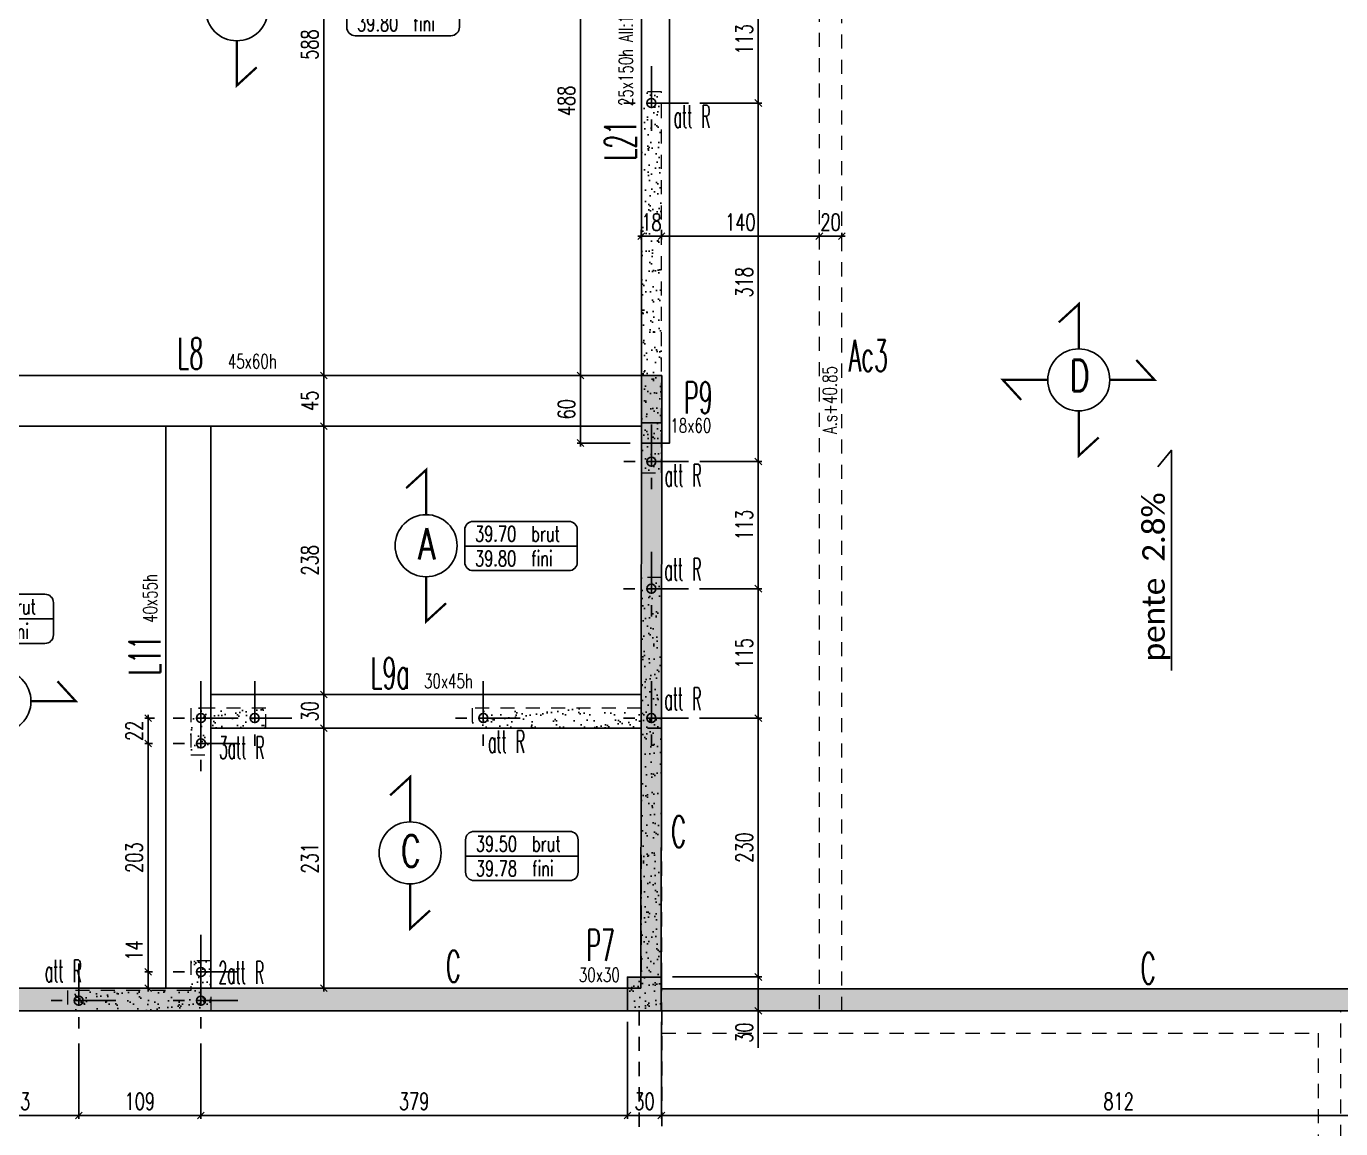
# Model space of a CAD drawing. Extents: x 308 to 437, y -199 to -146.
# Drawn here: x 362.49 to 374.16, y -180.92 to -171.13 of the extents above; entities that cross this region are included whole.
import ezdxf
from ezdxf.enums import TextEntityAlignment as Align

# ---------------------------------------------------------------- set-up
doc = ezdxf.new("R2010")
doc.units = 0
doc.header["$LTSCALE"] = 0.5
doc.header["$MEASUREMENT"] = 0
for name, pattern in [('AXES2', [1.125, 0.75, -0.125, 0.125, -0.125]), ('CACHE', [0.375, 0.25, -0.125]), ('DISCONTINU2', [0.375, 0.25, -0.125])]:
    doc.linetypes.add(name, pattern=pattern)
doc.layers.get('DEFPOINTS').update_dxf_attribs({"linetype": 'CONTINUOUS'})
for name, color, linetype in [('1_AJSA_vue2', 13, 'CONTINUOUS'), ('2_AJSA_txt50', 181, 'CONTINUOUS'), ('AXES', 6, 'AXES2'), ('COTATION', 7, 'CONTINUOUS'), ('HABILLAGE', 7, 'CONTINUOUS'), ('MURS', 3, 'CONTINUOUS'), ('PLANCHER', 7, 'CONTINUOUS'), ('POCHAGE', 254, 'CONTINUOUS'), ('POTEAUX', 1, 'CONTINUOUS'), ('POUTRES', 2, 'CONTINUOUS'), ('RAID', 1, 'CONTINUOUS'), ('RDC', 7, 'DISCONTINU2'), ('REPERAGE', 4, 'CONTINUOUS'), ('REPERE-CHAI', 4, 'CONTINUOUS'), ('REPERE-POT', 4, 'CONTINUOUS'), ('REPERE-POUT', 4, 'CONTINUOUS'), ('REPERE-RAID', 4, 'CONTINUOUS')]:
    doc.layers.add(name, color=color, linetype=linetype)
doc.styles.add('CALIBRI', font='calibri.ttf')
doc.styles.add('ROMANS8', font='romans.shx', dxfattribs={"width": 0.7})
doc.styles.get("Standard").update_dxf_attribs({"font": 'txt.shx'})
doc.dimstyles.new('COT50 cm', dxfattribs={"dimtxt": 0.15, "dimasz": 0.06, "dimexe": 0.03, "dimexo": 0.1, "dimgap": 0.05, "dimtad": 1, "dimdec": 0, "dimlfac": 100, "dimzin": 0, "dimdsep": 46, "dimtxsty": 'ROMANS8', "dimblk1": 'OBLIQUE', "dimblk2": 'OBLIQUE', "dimsah": 1, "dimcen": 0.03, "dimdle": 0.03, "dimclrt": 1, "dimadec": 0, "dimazin": 0, "dimtfac": 1, "dimtdec": 0, "dimtmove": 0, "dimatfit": 3, "dimfxl": 0, "dimtolj": 1, "dimtzin": 0, "dimlwd": -1, "dimlwe": -1, "dimarcsym": 0})
pattern_1 = [(37.5, (-513.79323, 160.44126), (-0.004409535, 0.134877664), [0, -0.1064, 0, -0.119, 0, -0.11375]), (7.5, (-513.79323, 160.44126), (0.12388437, 0.197550225), [0, -0.0574, 0, -0.0959, 0, -0.03675]), (327.5, (-513.87933, 160.44126), (0.21798993, 0.000396134), [0, -0.035, 0, -0.126, 0, -0.1645]), (317.5, (-513.87933, 160.44126), (0.21042886, 0.06143729), [0, -0.0175, 0, -0.0826, 0, -0.0945])]

# ---------------------------------------------------------------- blocks, each defined once
blk = doc.blocks.new('139')
at = {"layer": 'HABILLAGE', "color": 7}
blk.add_line((-0.665, 0), (0.665, 0), dxfattribs=at)
at = {"layer": 'HABILLAGE'}
blk.add_lwpolyline([(-0.565, -0.291), (0.565, -0.291, 0.414214), (0.665, -0.191), (0.665, 0.191, 0.414214), (0.565, 0.291), (-0.565, 0.291, 0.414214), (-0.665, 0.191), (-0.665, -0.191, 0.414214)], format="xyb", close=True, dxfattribs=at)
at = {"layer": 'HABILLAGE', "color": 1, "width": 0.7}
for s, p in [('brut', (0.121, 0.054)), ('fini', (0.121, -0.237))]:
    blk.add_text(s, height=0.18, dxfattribs=at).set_placement(p)
for tag, p in [('NIVBRUT', (-0.543, 0.054)), ('NIVFINI', (-0.543, -0.237))]:
    blk.add_attdef(tag, p, '', height=0.18, dxfattribs=at)
blk = doc.blocks.new('_Oblique')
at = {"layer": 'COTATION', "color": 0, "lineweight": -2}
blk.add_line((-0.5, -0.5), (0.5, 0.5), dxfattribs=at)
blk = doc.blocks.new('*D1068')
at = {"layer": 'COTATION', "color": 0, "transparency": 16777216}
for p, q in [((363.572, -179.531), (363.572, -179.211)), ((363.611, -179.531), (363.542, -179.531)), ((363.572, -179.706), (363.572, -179.531)), ((363.572, -179.676), (363.542, -179.676))]:
    blk.add_line(p, q, dxfattribs=at)
at = {"layer": 'DEFPOINTS', "color": 0, "transparency": 16777216}
for p in [(363.572, -179.531), (363.711, -179.531), (363.646, -179.676)]:
    blk.add_point(p, dxfattribs=at)
at = {"layer": 'COTATION', "color": 0, "transparency": 16777216, "xscale": 0.06, "yscale": 0.06, "zscale": 0.06}
for p, rotation in [((363.572, -179.531), 90), ((363.572, -179.676), 270)]:
    blk.add_blockref('_Oblique', p, dxfattribs=dict(at, rotation=rotation))
at = {"layer": 'COTATION', "color": 1, "transparency": 16777216, "insert": (363.447, -179.341), "char_height": 0.15, "attachment_point": 5, "rotation": 90, "style": 'ROMANS8'}
blk.add_mtext('\\A1;14', dxfattribs=at)
blk = doc.blocks.new('*D1069')
at = {"layer": 'COTATION', "color": 0, "transparency": 16777216}
for p, q in [((363.611, -177.501), (363.542, -177.501)), ((363.572, -179.561), (363.572, -177.471)), ((363.611, -179.531), (363.542, -179.531))]:
    blk.add_line(p, q, dxfattribs=at)
at = {"layer": 'DEFPOINTS', "color": 0, "transparency": 16777216}
for p in [(363.572, -177.501), (363.711, -177.501), (363.711, -179.531)]:
    blk.add_point(p, dxfattribs=at)
at = {"layer": 'COTATION', "color": 0, "transparency": 16777216, "xscale": 0.06, "yscale": 0.06, "zscale": 0.06}
for p, rotation in [((363.572, -177.501), 90), ((363.572, -179.531), 270)]:
    blk.add_blockref('_Oblique', p, dxfattribs=dict(at, rotation=rotation))
at = {"layer": 'COTATION', "color": 1, "transparency": 16777216, "insert": (363.447, -178.516), "char_height": 0.15, "attachment_point": 5, "rotation": 90, "style": 'ROMANS8'}
blk.add_mtext('\\A1;203', dxfattribs=at)
blk = doc.blocks.new('*D1070')
at = {"layer": 'COTATION', "color": 0, "transparency": 16777216}
for p, q in [((363.629, -177.276), (363.542, -177.276)), ((363.572, -177.531), (363.572, -177.246)), ((363.611, -177.501), (363.542, -177.501))]:
    blk.add_line(p, q, dxfattribs=at)
at = {"layer": 'DEFPOINTS', "color": 0, "transparency": 16777216}
for p in [(363.572, -177.276), (363.729, -177.276), (363.711, -177.501)]:
    blk.add_point(p, dxfattribs=at)
at = {"layer": 'COTATION', "color": 0, "transparency": 16777216, "xscale": 0.06, "yscale": 0.06, "zscale": 0.06}
for p, rotation in [((363.572, -177.276), 90), ((363.572, -177.501), 270)]:
    blk.add_blockref('_Oblique', p, dxfattribs=dict(at, rotation=rotation))
at = {"layer": 'COTATION', "color": 1, "transparency": 16777216, "insert": (363.447, -177.389), "char_height": 0.15, "attachment_point": 5, "rotation": 90, "style": 'ROMANS8'}
blk.add_mtext('\\A1;22', dxfattribs=at)
blk = doc.blocks.new('*D1071')
at = {"layer": 'COTATION', "color": 0, "transparency": 16777216}
for p, q in [((365.132, -179.706), (365.132, -177.336)), ((365.313, -177.366), (365.102, -177.366)), ((365.313, -179.676), (365.102, -179.676))]:
    blk.add_line(p, q, dxfattribs=at)
at = {"layer": 'DEFPOINTS', "color": 0, "transparency": 16777216}
for p in [(365.132, -177.366), (365.413, -177.366), (365.413, -179.676)]:
    blk.add_point(p, dxfattribs=at)
at = {"layer": 'COTATION', "color": 0, "transparency": 16777216, "xscale": 0.06, "yscale": 0.06, "zscale": 0.06}
for p, rotation in [((365.132, -177.366), 90), ((365.132, -179.676), 270)]:
    blk.add_blockref('_Oblique', p, dxfattribs=dict(at, rotation=rotation))
at = {"layer": 'COTATION', "color": 1, "transparency": 16777216, "insert": (365.007, -178.521), "char_height": 0.15, "attachment_point": 5, "rotation": 90, "style": 'ROMANS8'}
blk.add_mtext('\\A1;231', dxfattribs=at)
blk = doc.blocks.new('*D1072')
at = {"layer": 'COTATION', "color": 0, "transparency": 16777216}
for p, q in [((365.282, -177.066), (365.102, -177.066)), ((365.132, -177.396), (365.132, -177.036)), ((365.313, -177.366), (365.102, -177.366))]:
    blk.add_line(p, q, dxfattribs=at)
at = {"layer": 'DEFPOINTS', "color": 0, "transparency": 16777216}
for p in [(365.132, -177.066), (365.382, -177.066), (365.413, -177.366)]:
    blk.add_point(p, dxfattribs=at)
at = {"layer": 'COTATION', "color": 0, "transparency": 16777216, "xscale": 0.06, "yscale": 0.06, "zscale": 0.06}
for p, rotation in [((365.132, -177.066), 90), ((365.132, -177.366), 270)]:
    blk.add_blockref('_Oblique', p, dxfattribs=dict(at, rotation=rotation))
at = {"layer": 'COTATION', "color": 1, "transparency": 16777216, "insert": (365.007, -177.216), "char_height": 0.15, "attachment_point": 5, "rotation": 90, "style": 'ROMANS8'}
blk.add_mtext('\\A1;30', dxfattribs=at)
blk = doc.blocks.new('*D1073')
at = {"layer": 'COTATION', "color": 0, "transparency": 16777216}
for p, q in [((365.132, -177.096), (365.132, -174.652)), ((365.441, -174.682), (365.102, -174.682)), ((365.282, -177.066), (365.102, -177.066))]:
    blk.add_line(p, q, dxfattribs=at)
at = {"layer": 'DEFPOINTS', "color": 0, "transparency": 16777216}
for p in [(365.132, -174.682), (365.541, -174.682), (365.382, -177.066)]:
    blk.add_point(p, dxfattribs=at)
at = {"layer": 'COTATION', "color": 0, "transparency": 16777216, "xscale": 0.06, "yscale": 0.06, "zscale": 0.06}
for p, rotation in [((365.132, -174.682), 90), ((365.132, -177.066), 270)]:
    blk.add_blockref('_Oblique', p, dxfattribs=dict(at, rotation=rotation))
at = {"layer": 'COTATION', "color": 1, "transparency": 16777216, "insert": (365.007, -175.874), "char_height": 0.15, "attachment_point": 5, "rotation": 90, "style": 'ROMANS8'}
blk.add_mtext('\\A1;238', dxfattribs=at)
blk = doc.blocks.new('*D1074')
at = {"layer": 'COTATION', "color": 0, "transparency": 16777216}
for p, q in [((365.441, -174.232), (365.102, -174.232)), ((365.132, -174.712), (365.132, -174.202)), ((365.441, -174.682), (365.102, -174.682))]:
    blk.add_line(p, q, dxfattribs=at)
at = {"layer": 'DEFPOINTS', "color": 0, "transparency": 16777216}
for p in [(365.132, -174.232), (365.541, -174.232), (365.541, -174.682)]:
    blk.add_point(p, dxfattribs=at)
at = {"layer": 'COTATION', "color": 0, "transparency": 16777216, "xscale": 0.06, "yscale": 0.06, "zscale": 0.06}
for p, rotation in [((365.132, -174.232), 90), ((365.132, -174.682), 270)]:
    blk.add_blockref('_Oblique', p, dxfattribs=dict(at, rotation=rotation))
at = {"layer": 'COTATION', "color": 1, "transparency": 16777216, "insert": (365.007, -174.457), "char_height": 0.15, "attachment_point": 5, "rotation": 90, "style": 'ROMANS8'}
blk.add_mtext('\\A1;45', dxfattribs=at)
blk = doc.blocks.new('*D1075')
at = {"layer": 'COTATION', "color": 0, "transparency": 16777216}
for p, q in [((365.346, -168.351), (365.102, -168.351)), ((365.132, -174.262), (365.132, -168.321)), ((365.441, -174.232), (365.102, -174.232))]:
    blk.add_line(p, q, dxfattribs=at)
at = {"layer": 'DEFPOINTS', "color": 0, "transparency": 16777216}
for p in [(365.132, -168.351), (365.446, -168.351), (365.541, -174.232)]:
    blk.add_point(p, dxfattribs=at)
at = {"layer": 'COTATION', "color": 0, "transparency": 16777216, "xscale": 0.06, "yscale": 0.06, "zscale": 0.06}
for p, rotation in [((365.132, -168.351), 90), ((365.132, -174.232), 270)]:
    blk.add_blockref('_Oblique', p, dxfattribs=dict(at, rotation=rotation))
at = {"layer": 'COTATION', "color": 1, "transparency": 16777216, "insert": (365.007, -171.292), "char_height": 0.15, "attachment_point": 5, "rotation": 90, "style": 'ROMANS8'}
blk.add_mtext('\\A1;588', dxfattribs=at)
blk = doc.blocks.new('*D1078')
at = {"layer": 'COTATION', "color": 0, "transparency": 16777216}
for p, q in [((368.23, -179.576), (369.021, -179.576)), ((368.991, -179.576), (368.991, -179.906)), ((368.229, -179.876), (369.021, -179.876)), ((368.991, -179.876), (368.991, -180.206))]:
    blk.add_line(p, q, dxfattribs=at)
at = {"layer": 'DEFPOINTS', "color": 0, "transparency": 16777216}
for p in [(368.13, -179.576), (368.991, -179.576), (368.129, -179.876)]:
    blk.add_point(p, dxfattribs=at)
at = {"layer": 'COTATION', "color": 0, "transparency": 16777216, "xscale": 0.06, "yscale": 0.06, "zscale": 0.06}
for p, rotation in [((368.991, -179.576), 90), ((368.991, -179.876), 270)]:
    blk.add_blockref('_Oblique', p, dxfattribs=dict(at, rotation=rotation))
at = {"layer": 'COTATION', "color": 1, "transparency": 16777216, "insert": (368.866, -180.071), "char_height": 0.15, "attachment_point": 5, "rotation": 90, "style": 'ROMANS8'}
blk.add_mtext('\\A1;30', dxfattribs=at)
blk = doc.blocks.new('*D1079')
at = {"layer": 'COTATION', "color": 0, "transparency": 16777216}
for p, q in [((368.47, -177.276), (369.021, -177.276)), ((368.991, -179.606), (368.991, -177.246)), ((368.23, -179.576), (369.021, -179.576))]:
    blk.add_line(p, q, dxfattribs=at)
at = {"layer": 'DEFPOINTS', "color": 0, "transparency": 16777216}
for p in [(368.37, -177.276), (368.991, -177.276), (368.13, -179.576)]:
    blk.add_point(p, dxfattribs=at)
at = {"layer": 'COTATION', "color": 0, "transparency": 16777216, "xscale": 0.06, "yscale": 0.06, "zscale": 0.06}
for p, rotation in [((368.991, -177.276), 90), ((368.991, -179.576), 270)]:
    blk.add_blockref('_Oblique', p, dxfattribs=dict(at, rotation=rotation))
at = {"layer": 'COTATION', "color": 1, "transparency": 16777216, "insert": (368.866, -178.426), "char_height": 0.15, "attachment_point": 5, "rotation": 90, "style": 'ROMANS8'}
blk.add_mtext('\\A1;230', dxfattribs=at)
blk = doc.blocks.new('*D1080')
at = {"layer": 'COTATION', "color": 0, "transparency": 16777216}
for p, q in [((368.47, -176.126), (369.021, -176.126)), ((368.991, -177.306), (368.991, -176.096)), ((368.47, -177.276), (369.021, -177.276))]:
    blk.add_line(p, q, dxfattribs=at)
at = {"layer": 'DEFPOINTS', "color": 0, "transparency": 16777216}
for p in [(368.37, -176.126), (368.991, -176.126), (368.37, -177.276)]:
    blk.add_point(p, dxfattribs=at)
at = {"layer": 'COTATION', "color": 0, "transparency": 16777216, "xscale": 0.06, "yscale": 0.06, "zscale": 0.06}
for p, rotation in [((368.991, -176.126), 90), ((368.991, -177.276), 270)]:
    blk.add_blockref('_Oblique', p, dxfattribs=dict(at, rotation=rotation))
at = {"layer": 'COTATION', "color": 1, "transparency": 16777216, "insert": (368.866, -176.701), "char_height": 0.15, "attachment_point": 5, "rotation": 90, "style": 'ROMANS8'}
blk.add_mtext('\\A1;115', dxfattribs=at)
blk = doc.blocks.new('*D1081')
at = {"layer": 'COTATION', "color": 0, "transparency": 16777216}
for p, q in [((368.471, -174.996), (369.021, -174.996)), ((368.991, -176.156), (368.991, -174.966)), ((368.47, -176.126), (369.021, -176.126))]:
    blk.add_line(p, q, dxfattribs=at)
at = {"layer": 'DEFPOINTS', "color": 0, "transparency": 16777216}
for p in [(368.371, -174.996), (368.991, -174.996), (368.37, -176.126)]:
    blk.add_point(p, dxfattribs=at)
at = {"layer": 'COTATION', "color": 0, "transparency": 16777216, "xscale": 0.06, "yscale": 0.06, "zscale": 0.06}
for p, rotation in [((368.991, -174.996), 90), ((368.991, -176.126), 270)]:
    blk.add_blockref('_Oblique', p, dxfattribs=dict(at, rotation=rotation))
at = {"layer": 'COTATION', "color": 1, "transparency": 16777216, "insert": (368.866, -175.561), "char_height": 0.15, "attachment_point": 5, "rotation": 90, "style": 'ROMANS8'}
blk.add_mtext('\\A1;113', dxfattribs=at)
blk = doc.blocks.new('*D1082')
at = {"layer": 'COTATION', "color": 0, "transparency": 16777216}
for p, q in [((368.471, -171.811), (369.021, -171.811)), ((368.991, -175.026), (368.991, -171.781)), ((368.471, -174.996), (369.021, -174.996))]:
    blk.add_line(p, q, dxfattribs=at)
at = {"layer": 'DEFPOINTS', "color": 0, "transparency": 16777216}
for p in [(368.371, -171.811), (368.991, -171.811), (368.371, -174.996)]:
    blk.add_point(p, dxfattribs=at)
at = {"layer": 'COTATION', "color": 0, "transparency": 16777216, "xscale": 0.06, "yscale": 0.06, "zscale": 0.06}
for p, rotation in [((368.991, -171.811), 90), ((368.991, -174.996), 270)]:
    blk.add_blockref('_Oblique', p, dxfattribs=dict(at, rotation=rotation))
at = {"layer": 'COTATION', "color": 1, "transparency": 16777216, "insert": (368.866, -173.404), "char_height": 0.15, "attachment_point": 5, "rotation": 90, "style": 'ROMANS8'}
blk.add_mtext('\\A1;318', dxfattribs=at)
blk = doc.blocks.new('*D1083')
at = {"layer": 'COTATION', "color": 0, "transparency": 16777216}
for p, q in [((368.471, -170.681), (369.021, -170.681)), ((368.991, -171.841), (368.991, -170.651)), ((368.471, -171.811), (369.021, -171.811))]:
    blk.add_line(p, q, dxfattribs=at)
at = {"layer": 'DEFPOINTS', "color": 0, "transparency": 16777216}
for p in [(368.371, -170.681), (368.991, -170.681), (368.371, -171.811)]:
    blk.add_point(p, dxfattribs=at)
at = {"layer": 'COTATION', "color": 0, "transparency": 16777216, "xscale": 0.06, "yscale": 0.06, "zscale": 0.06}
for p, rotation in [((368.991, -170.681), 90), ((368.991, -171.811), 270)]:
    blk.add_blockref('_Oblique', p, dxfattribs=dict(at, rotation=rotation))
at = {"layer": 'COTATION', "color": 1, "transparency": 16777216, "insert": (368.866, -171.246), "char_height": 0.15, "attachment_point": 5, "rotation": 90, "style": 'ROMANS8'}
blk.add_mtext('\\A1;113', dxfattribs=at)
blk = doc.blocks.new('*D1084')
at = {"layer": 'COTATION', "color": 0, "transparency": 16777216}
for p, q in [((367.852, -174.232), (367.382, -174.232)), ((367.412, -174.862), (367.412, -174.202)), ((367.853, -174.832), (367.382, -174.832))]:
    blk.add_line(p, q, dxfattribs=at)
at = {"layer": 'DEFPOINTS', "color": 0, "transparency": 16777216}
for p in [(367.412, -174.232), (367.952, -174.232), (367.953, -174.832)]:
    blk.add_point(p, dxfattribs=at)
at = {"layer": 'COTATION', "color": 0, "transparency": 16777216, "xscale": 0.06, "yscale": 0.06, "zscale": 0.06}
for p, rotation in [((367.412, -174.232), 90), ((367.412, -174.832), 270)]:
    blk.add_blockref('_Oblique', p, dxfattribs=dict(at, rotation=rotation))
at = {"layer": 'COTATION', "color": 1, "transparency": 16777216, "insert": (367.287, -174.532), "char_height": 0.15, "attachment_point": 5, "rotation": 90, "style": 'ROMANS8'}
blk.add_mtext('\\A1;60', dxfattribs=at)
blk = doc.blocks.new('*D1085')
at = {"layer": 'COTATION', "color": 0, "transparency": 16777216}
for p, q in [((367.852, -169.351), (367.382, -169.351)), ((367.412, -174.262), (367.412, -169.321)), ((367.852, -174.232), (367.382, -174.232))]:
    blk.add_line(p, q, dxfattribs=at)
at = {"layer": 'DEFPOINTS', "color": 0, "transparency": 16777216}
for p in [(367.412, -169.351), (367.952, -169.351), (367.952, -174.232)]:
    blk.add_point(p, dxfattribs=at)
at = {"layer": 'COTATION', "color": 0, "transparency": 16777216, "xscale": 0.06, "yscale": 0.06, "zscale": 0.06}
for p, rotation in [((367.412, -169.351), 90), ((367.412, -174.232), 270)]:
    blk.add_blockref('_Oblique', p, dxfattribs=dict(at, rotation=rotation))
at = {"layer": 'COTATION', "color": 1, "transparency": 16777216, "insert": (367.287, -171.792), "char_height": 0.15, "attachment_point": 5, "rotation": 90, "style": 'ROMANS8'}
blk.add_mtext('\\A1;488', dxfattribs=at)
blk = doc.blocks.new('*D1432')
at = {"layer": 'COTATION', "color": 0, "transparency": 16777216}
for p, q in [((361.824, -180.166), (361.824, -180.836)), ((362.955, -180.166), (362.955, -180.836)), ((361.794, -180.806), (362.985, -180.806))]:
    blk.add_line(p, q, dxfattribs=at)
at = {"layer": 'DEFPOINTS', "color": 0, "transparency": 16777216}
for p in [(361.824, -180.066), (362.955, -180.066), (362.955, -180.806)]:
    blk.add_point(p, dxfattribs=at)
at = {"layer": 'COTATION', "color": 0, "transparency": 16777216, "xscale": 0.06, "yscale": 0.06, "zscale": 0.06, "rotation": 180}
blk.add_blockref('_Oblique', (361.824, -180.806), dxfattribs=at)
at = {"layer": 'COTATION', "color": 0, "transparency": 16777216, "xscale": 0.06, "yscale": 0.06, "zscale": 0.06}
blk.add_blockref('_Oblique', (362.955, -180.806), dxfattribs=at)
at = {"layer": 'COTATION', "color": 1, "transparency": 16777216, "insert": (362.389, -180.681), "char_height": 0.15, "attachment_point": 5, "style": 'ROMANS8'}
blk.add_mtext('\\A1;113', dxfattribs=at)
blk = doc.blocks.new('*D1433')
at = {"layer": 'COTATION', "color": 0, "transparency": 16777216}
for p, q in [((362.955, -180.166), (362.955, -180.836)), ((364.04, -180.166), (364.04, -180.836)), ((362.925, -180.806), (364.07, -180.806))]:
    blk.add_line(p, q, dxfattribs=at)
at = {"layer": 'DEFPOINTS', "color": 0, "transparency": 16777216}
for p in [(362.955, -180.066), (364.04, -180.066), (364.04, -180.806)]:
    blk.add_point(p, dxfattribs=at)
at = {"layer": 'COTATION', "color": 0, "transparency": 16777216, "xscale": 0.06, "yscale": 0.06, "zscale": 0.06, "rotation": 180}
blk.add_blockref('_Oblique', (362.955, -180.806), dxfattribs=at)
at = {"layer": 'COTATION', "color": 0, "transparency": 16777216, "xscale": 0.06, "yscale": 0.06, "zscale": 0.06}
blk.add_blockref('_Oblique', (364.04, -180.806), dxfattribs=at)
at = {"layer": 'COTATION', "color": 1, "transparency": 16777216, "insert": (363.497, -180.681), "char_height": 0.15, "attachment_point": 5, "style": 'ROMANS8'}
blk.add_mtext('\\A1;109', dxfattribs=at)
blk = doc.blocks.new('*D1434')
at = {"layer": 'COTATION', "color": 0, "transparency": 16777216}
for p, q in [((367.829, -179.976), (367.829, -180.836)), ((364.04, -180.166), (364.04, -180.836)), ((364.01, -180.806), (367.859, -180.806))]:
    blk.add_line(p, q, dxfattribs=at)
at = {"layer": 'DEFPOINTS', "color": 0, "transparency": 16777216}
for p in [(367.829, -179.876), (364.04, -180.066), (367.829, -180.806)]:
    blk.add_point(p, dxfattribs=at)
at = {"layer": 'COTATION', "color": 0, "transparency": 16777216, "xscale": 0.06, "yscale": 0.06, "zscale": 0.06, "rotation": 180}
blk.add_blockref('_Oblique', (364.04, -180.806), dxfattribs=at)
at = {"layer": 'COTATION', "color": 0, "transparency": 16777216, "xscale": 0.06, "yscale": 0.06, "zscale": 0.06}
blk.add_blockref('_Oblique', (367.829, -180.806), dxfattribs=at)
at = {"layer": 'COTATION', "color": 1, "transparency": 16777216, "insert": (365.934, -180.681), "char_height": 0.15, "attachment_point": 5, "style": 'ROMANS8'}
blk.add_mtext('\\A1;379', dxfattribs=at)
blk = doc.blocks.new('*D1435')
at = {"layer": 'COTATION', "color": 0, "transparency": 16777216}
for p, q in [((367.829, -179.976), (367.829, -180.836)), ((368.13, -179.976), (368.13, -180.836)), ((367.799, -180.806), (368.16, -180.806))]:
    blk.add_line(p, q, dxfattribs=at)
at = {"layer": 'DEFPOINTS', "color": 0, "transparency": 16777216}
for p in [(367.829, -179.876), (368.13, -179.876), (368.13, -180.806)]:
    blk.add_point(p, dxfattribs=at)
at = {"layer": 'COTATION', "color": 0, "transparency": 16777216, "xscale": 0.06, "yscale": 0.06, "zscale": 0.06, "rotation": 180}
blk.add_blockref('_Oblique', (367.829, -180.806), dxfattribs=at)
at = {"layer": 'COTATION', "color": 0, "transparency": 16777216, "xscale": 0.06, "yscale": 0.06, "zscale": 0.06}
blk.add_blockref('_Oblique', (368.13, -180.806), dxfattribs=at)
at = {"layer": 'COTATION', "color": 1, "transparency": 16777216, "insert": (367.98, -180.681), "char_height": 0.15, "attachment_point": 5, "style": 'ROMANS8'}
blk.add_mtext('\\A1;30', dxfattribs=at)
blk = doc.blocks.new('*D1436')
at = {"layer": 'COTATION', "color": 0, "transparency": 16777216}
for p, q in [((368.13, -179.976), (368.13, -180.836)), ((376.254, -179.976), (376.254, -180.836)), ((368.1, -180.806), (376.284, -180.806))]:
    blk.add_line(p, q, dxfattribs=at)
at = {"layer": 'DEFPOINTS', "color": 0, "transparency": 16777216}
for p in [(368.13, -179.876), (376.254, -179.876), (376.254, -180.806)]:
    blk.add_point(p, dxfattribs=at)
at = {"layer": 'COTATION', "color": 0, "transparency": 16777216, "xscale": 0.06, "yscale": 0.06, "zscale": 0.06, "rotation": 180}
blk.add_blockref('_Oblique', (368.13, -180.806), dxfattribs=at)
at = {"layer": 'COTATION', "color": 0, "transparency": 16777216, "xscale": 0.06, "yscale": 0.06, "zscale": 0.06}
blk.add_blockref('_Oblique', (376.254, -180.806), dxfattribs=at)
at = {"layer": 'COTATION', "color": 1, "transparency": 16777216, "insert": (372.192, -180.681), "char_height": 0.15, "attachment_point": 5, "style": 'ROMANS8'}
blk.add_mtext('\\A1;812', dxfattribs=at)
blk = doc.blocks.new('A$C6B096A38')
at = {"layer": 'POCHAGE'}
h = blk.add_hatch(dxfattribs=at)
h.set_pattern_fill('AR-SAND', color=0, scale=0.07)
h.set_pattern_definition(pattern_1)
h.paths.add_polyline_path([(22.036, -11.27), (21.856, -11.27), (21.856, -14.655), (22.036, -14.655)])
h = blk.add_hatch(dxfattribs=at)
h.set_pattern_fill('AR-SAND', color=0, scale=0.07)
h.set_pattern_definition(pattern_1)
h.paths.add_polyline_path([(22.036, -15.585), (21.855, -15.585), (21.855, -16.745), (20.352, -16.745), (20.352, -16.925), (22.035, -16.925)])
h = blk.add_hatch(dxfattribs=at)
h.set_pattern_fill('AR-SAND', color=0, scale=0.07)
h.set_pattern_definition(pattern_1)
h.paths.add_polyline_path([(18.522, -16.745), (17.854, -16.745), (17.854, -17.16), (18.034, -17.16), (18.034, -16.925), (18.522, -16.925)])
h = blk.add_hatch(dxfattribs=at)
h.set_pattern_fill('AR-SAND', color=0, scale=0.07)
h.set_pattern_definition(pattern_1)
h.paths.add_polyline_path([(18.034, -18.99), (17.854, -18.99), (17.854, -19.255), (16.759, -19.255), (16.759, -19.435), (18.034, -19.435)])
h = blk.add_hatch(dxfattribs=at)
h.set_pattern_fill('AR-SAND', color=0, scale=0.07)
h.set_pattern_definition(pattern_1)
h.paths.add_polyline_path([(22.035, -19.135), (21.735, -19.135), (21.735, -19.435), (22.035, -19.435)])
at = {"layer": 'AXES', "color": 1}
for p, q in [((21.946, -11.041), (21.946, -11.699)), ((22.275, -11.37), (21.617, -11.37)), ((21.946, -14.226), (21.946, -14.884)), ((22.275, -14.555), (21.617, -14.555)), ((21.945, -15.356), (21.945, -16.014)), ((22.274, -15.685), (21.617, -15.685)), ((17.944, -16.506), (17.944, -17.164)), ((18.422, -16.506), (18.422, -17.164)), ((20.452, -16.506), (20.452, -17.164)), ((21.945, -16.506), (21.945, -17.164)), ((17.944, -16.731), (17.944, -17.389)), ((18.273, -16.835), (17.615, -16.835)), ((18.751, -16.835), (18.093, -16.835)), ((20.781, -16.835), (20.123, -16.835)), ((22.274, -16.835), (21.616, -16.835)), ((18.273, -17.06), (17.615, -17.06)), ((17.944, -18.761), (17.944, -19.419)), ((16.859, -19.016), (16.859, -19.674)), ((17.944, -19.016), (17.944, -19.674)), ((18.273, -19.09), (17.615, -19.09)), ((17.188, -19.345), (16.53, -19.345)), ((18.273, -19.345), (17.615, -19.345))]:
    blk.add_line(p, q, dxfattribs=at)
at = {"layer": 'RAID'}
for centre in [(21.946, -11.37), (21.946, -14.555), (21.945, -15.685), (17.944, -16.835), (18.422, -16.835), (20.452, -16.835), (21.945, -16.835), (17.944, -17.06), (17.944, -19.09), (16.859, -19.345), (17.944, -19.345)]:
    blk.add_circle(centre, 0.04, dxfattribs=at)
at = {"layer": 'RDC', "linetype": 'CACHE', "lineweight": 15}
for points in [[(21.856, -14.655), (22.036, -14.655), (22.036, -11.27), (21.856, -11.27)], [(21.855, -16.745), (20.352, -16.745), (20.352, -16.925), (22.035, -16.925), (22.036, -15.585), (21.855, -15.585)], [(17.854, -16.745), (17.854, -17.16), (18.034, -17.16), (18.034, -16.925), (18.522, -16.925), (18.522, -16.745)], [(17.854, -19.255), (16.759, -19.255), (16.759, -19.435), (18.034, -19.435), (18.034, -18.99), (17.854, -18.99)], [(22.035, -19.435), (21.735, -19.435), (21.735, -19.135), (22.035, -19.135)]]:
    blk.add_lwpolyline(points, close=True, dxfattribs=at)
blk = doc.blocks.new('*D1662')
at = {"layer": 'COTATION', "color": 0, "transparency": 16777216}
for p, q in [((367.922, -172.995), (368.162, -172.995)), ((367.952, -172.939), (367.952, -173.025)), ((368.132, -172.939), (368.132, -173.025))]:
    blk.add_line(p, q, dxfattribs=at)
at = {"layer": 'DEFPOINTS', "color": 0, "transparency": 16777216}
for p in [(367.952, -172.839), (368.132, -172.839), (368.132, -172.995)]:
    blk.add_point(p, dxfattribs=at)
at = {"layer": 'COTATION', "color": 0, "transparency": 16777216, "xscale": 0.06, "yscale": 0.06, "zscale": 0.06, "rotation": 180}
blk.add_blockref('_Oblique', (367.952, -172.995), dxfattribs=at)
at = {"layer": 'COTATION', "color": 0, "transparency": 16777216, "xscale": 0.06, "yscale": 0.06, "zscale": 0.06}
blk.add_blockref('_Oblique', (368.132, -172.995), dxfattribs=at)
at = {"layer": 'COTATION', "color": 1, "transparency": 16777216, "insert": (368.042, -172.87), "char_height": 0.15, "attachment_point": 5, "style": 'ROMANS8'}
blk.add_mtext('\\A1;18', dxfattribs=at)
blk = doc.blocks.new('*D1663')
at = {"layer": 'COTATION', "color": 0, "transparency": 16777216}
for p, q in [((368.102, -172.995), (369.563, -172.995)), ((368.132, -172.939), (368.132, -173.025)), ((369.533, -172.998), (369.533, -172.965))]:
    blk.add_line(p, q, dxfattribs=at)
at = {"layer": 'DEFPOINTS', "color": 0, "transparency": 16777216}
for p in [(368.132, -172.839), (369.533, -172.995), (369.533, -173.098)]:
    blk.add_point(p, dxfattribs=at)
at = {"layer": 'COTATION', "color": 0, "transparency": 16777216, "xscale": 0.06, "yscale": 0.06, "zscale": 0.06, "rotation": 180}
blk.add_blockref('_Oblique', (368.132, -172.995), dxfattribs=at)
at = {"layer": 'COTATION', "color": 0, "transparency": 16777216, "xscale": 0.06, "yscale": 0.06, "zscale": 0.06}
blk.add_blockref('_Oblique', (369.533, -172.995), dxfattribs=at)
at = {"layer": 'COTATION', "color": 1, "transparency": 16777216, "insert": (368.832, -172.87), "char_height": 0.15, "attachment_point": 5, "style": 'ROMANS8'}
blk.add_mtext('\\A1;140', dxfattribs=at)
blk = doc.blocks.new('*D1664')
at = {"layer": 'COTATION', "color": 0, "transparency": 16777216}
for p, q in [((369.503, -172.995), (369.763, -172.995)), ((369.533, -172.998), (369.533, -172.965)), ((369.733, -172.998), (369.733, -172.965))]:
    blk.add_line(p, q, dxfattribs=at)
at = {"layer": 'DEFPOINTS', "color": 0, "transparency": 16777216}
for p in [(369.733, -172.995), (369.533, -173.098), (369.733, -173.098)]:
    blk.add_point(p, dxfattribs=at)
at = {"layer": 'COTATION', "color": 0, "transparency": 16777216, "xscale": 0.06, "yscale": 0.06, "zscale": 0.06, "rotation": 180}
blk.add_blockref('_Oblique', (369.533, -172.995), dxfattribs=at)
at = {"layer": 'COTATION', "color": 0, "transparency": 16777216, "xscale": 0.06, "yscale": 0.06, "zscale": 0.06}
blk.add_blockref('_Oblique', (369.733, -172.995), dxfattribs=at)
at = {"layer": 'COTATION', "color": 1, "transparency": 16777216, "insert": (369.633, -172.87), "char_height": 0.15, "attachment_point": 5, "style": 'ROMANS8'}
blk.add_mtext('\\A1;20', dxfattribs=at)

msp = doc.modelspace()

# ---------------------------------------------------------------- hatches: boundary and pattern name
at = {"layer": 'POCHAGE'}
h = msp.add_hatch(color=256, dxfattribs=at)
h.dxf.hatch_style = 1
h.paths.add_polyline_path([(368.1326, -174.8323), (367.9523, -174.8323), (367.9491, -179.5763), (368.1291, -179.5763)])
h = msp.add_hatch(color=256, dxfattribs=at)
h.dxf.hatch_style = 1
h.paths.add_polyline_path([(367.8291, -179.6763), (360.6731, -179.6763), (360.6728, -176.1707), (360.4928, -176.1707), (360.4931, -179.6763), (353.3369, -179.6763), (353.3369, -179.8763), (367.8291, -179.8763)])
h.paths.add_polyline_path([(360.6228, -179.7763, -1), (360.5428, -179.7763, -1)], flags=16)
h.paths.add_polyline_path([(360.5457, -176.2759, -1), (360.6257, -176.2759, -1)], flags=16)
h = msp.add_hatch(dxfattribs=at)
h.set_pattern_fill('AR-SAND', color=0, scale=0.07)
h.set_pattern_definition([(37.5, (28.93458, -2.21), (-0.004409535, 0.134877664), [0, -0.1064, 0, -0.119, 0, -0.11375]), (7.5, (28.93458, -2.21), (0.12388437, 0.197550225), [0, -0.0574, 0, -0.0959, 0, -0.03675]), (327.5, (28.84848, -2.21), (0.21798993, 0.000396134), [0, -0.035, 0, -0.126, 0, -0.1645]), (317.5, (28.84848, -2.21), (0.21042886, 0.06143729), [0, -0.0175, 0, -0.0826, 0, -0.0945])])
h.paths.add_polyline_path([(367.95, -179.5763), (368.1304, -179.5763), (368.1304, -177.3663), (367.9505, -177.3663)])
h = msp.add_hatch(color=256, dxfattribs=at)
h.dxf.hatch_style = 1
h.paths.add_polyline_path([(369.5328, -179.6809), (368.1291, -179.6809), (368.1291, -179.8763), (369.5328, -179.8763)])
h.paths.add_polyline_path([(369.7328, -179.6809), (369.5328, -179.6809), (369.5328, -179.8763), (369.7328, -179.8763)])
h.paths.add_polyline_path([(376.2545, -179.6809), (369.7328, -179.6809), (369.7328, -179.8763), (374.1642, -179.8763), (376.2545, -179.8763)])
h.paths.add_polyline_path([(376.1945, -179.7763, -1), (376.1145, -179.7763, -1)], flags=16)
at = {"layer": 'POTEAUX'}
h = msp.add_hatch(color=256, dxfattribs=at)
h.dxf.hatch_style = 1
h.paths.add_polyline_path([(368.1333, -174.2323), (367.9524, -174.2324), (367.9526, -174.8323), (368.1334, -174.8323)])
h = msp.add_hatch(color=256, dxfattribs=at)
h.dxf.hatch_style = 1
h.paths.add_polyline_path([(368.1291, -179.8763), (368.1291, -179.5763), (367.8291, -179.5763), (367.8291, -179.8763)])

# ---------------------------------------------------------------- linework, layer by layer
at = {"layer": '1_AJSA_vue2', "linetype": 'CACHE'}
for p, q in [((367.933, -179.8814), (367.9328, -183.2637)), ((368.1328, -179.8762), (368.1328, -183.2637))]:
    msp.add_line(p, q, dxfattribs=at)
at = {"layer": '2_AJSA_txt50', "color": 1}
msp.add_lwpolyline([(372.6603, -176.8516), (372.6603, -174.8961), (372.5392, -175.0443)], dxfattribs=at)
at = {"layer": 'MURS'}
for p, q in [((367.9524, -174.6512), (367.949, -179.6763)), ((368.1328, -174.6512), (368.129, -179.6809)), ((360.683, -179.6763), (367.949, -179.6763))]:
    msp.add_line(p, q, dxfattribs=at)
for points in [[(367.9524, -174.6512), (368.1328, -174.6512)], [(347.3626, -177.4663), (347.3626, -177.6662), (353.0351, -177.6663), (353.0369, -179.8763), (376.2545, -179.8763)], [(376.2545, -179.6809), (368.129, -179.6809)]]:
    msp.add_lwpolyline(points, dxfattribs=at)
at = {"layer": 'PLANCHER', "color": 1, "const_width": 0.02}
for points in [[(364.3583, -171.2582), (364.3583, -171.6563), (364.5354, -171.494)], [(371.8374, -173.9957), (371.8374, -173.5976), (371.6602, -173.7599)], [(372.113, -174.2713), (372.5111, -174.2713), (372.3488, -174.0942)], [(371.5617, -174.2713), (371.1636, -174.2713), (371.3259, -174.4485)], [(371.8374, -174.547), (371.8374, -174.9451), (372.0145, -174.7828)], [(366.04, -175.4687), (366.04, -175.0706), (365.8628, -175.2329)], [(366.04, -176.02), (366.04, -176.4181), (366.2172, -176.2558)], [(362.5304, -177.1264), (362.9285, -177.1264), (362.7662, -176.9492)], [(365.8981, -178.1978), (365.8981, -177.7997), (365.7209, -177.962)], [(365.8981, -178.7491), (365.8981, -179.1472), (366.0753, -178.9849)]]:
    msp.add_lwpolyline(points, dxfattribs=at)
at = {"layer": 'PLANCHER', "color": 1}
for centre in [(364.3583, -170.9825), (371.8374, -174.2713), (366.04, -175.7444), (362.2548, -177.1264), (365.8981, -178.4734)]:
    msp.add_circle(centre, 0.2757, dxfattribs=at)
at = {"layer": 'POTEAUX'}
for points in [[(368.1333, -174.2323), (367.9524, -174.2324), (367.9526, -174.8323), (368.1334, -174.8323)], [(368.1291, -179.8763), (368.1291, -179.5763), (367.8291, -179.5763), (367.8291, -179.8763)]]:
    msp.add_lwpolyline(points, close=True, dxfattribs=at)
at = {"layer": 'POUTRES'}
for p, q in [((367.9524, -174.2324), (367.9524, -169.3513)), ((360.7078, -174.2323), (367.9522, -174.2323)), ((360.7078, -174.6823), (367.9522, -174.6823)), ((363.7294, -179.6763), (363.7294, -174.6823)), ((364.1294, -179.6763), (364.1294, -174.6823)), ((367.9506, -177.0663), (364.1294, -177.0663)), ((367.9506, -177.3663), (364.1294, -177.3663))]:
    msp.add_line(p, q, dxfattribs=at)
msp.add_lwpolyline([(368.1326, -174.8324), (368.2025, -174.8324), (368.2025, -168.7865), (368.1344, -168.7865)], dxfattribs=at)
at = {"layer": 'RDC', "linetype": 'CACHE', "lineweight": 15}
for points in [[(374.1642, -183.2637), (374.1642, -179.8763), (369.7328, -179.8763), (369.7328, -168.7856), (368.1328, -168.7865)], [(368.1328, -168.934), (369.5328, -168.9382), (369.5328, -179.8763), (368.1328, -179.8763)], [(368.1328, -180.0763), (373.9643, -180.0763), (373.9643, -183.2637)]]:
    msp.add_lwpolyline(points, dxfattribs=at)
at = {"layer": 'RDC'}
msp.add_lwpolyline([(367.95, -179.5763), (368.1304, -179.5763), (368.1304, -177.3663), (367.9505, -177.3663)], close=True, dxfattribs=at)

# ---------------------------------------------------------------- block references
at = {"layer": 'HABILLAGE', "color": 1, "xscale": 0.7521624, "yscale": 0.7521624, "zscale": 0.7521624}
for p, values in [((365.836, -170.994), {'NIVBRUT': '39.70', 'NIVFINI': '39.80'}), ((366.8833, -175.747), {'NIVBRUT': '39.70', 'NIVFINI': '39.80'}), ((362.2299, -176.3939), {'NIVBRUT': '39.70', 'NIVFINI': '39.80'}), ((366.8906, -178.5012), {'NIVBRUT': '39.50', 'NIVFINI': '39.78'})]:
    msp.add_blockref('139', p, dxfattribs=at).add_auto_attribs(values)
at = {"layer": 'RDC'}
msp.add_blockref('A$C6B096A38', (346.0959, -160.4413), dxfattribs=at)

# ---------------------------------------------------------------- texts
at = {"layer": '2_AJSA_txt50', "color": 1, "style": 'CALIBRI'}
msp.add_text('pente  2.8%%%', height=0.2, rotation=90, dxfattribs=at).set_placement((372.6018, -176.7711))
at = {"layer": 'PLANCHER', "color": 1, "width": 0.7}
for s, p in [('D', (371.8451, -174.2326)), ('A', (366.0464, -175.7279)), ('C', (365.9045, -178.4569))]:
    msp.add_text(s, height=0.28, dxfattribs=at).set_placement(p, align=Align.MIDDLE)
at = {"layer": 'REPERAGE', "color": 1, "style": 'ROMANS8', "width": 0.7}
for s, p in [(' 25x150h All:1.07 ', (367.8773, -171.8982)), ('A.s+40.85', (369.6887, -174.7514)), (' 40x55h', (363.6515, -176.4901))]:
    msp.add_text(s, height=0.125, rotation=90, dxfattribs=at).set_placement(p)
for s, p in [(' 45x60h', (364.2188, -174.1686)), ('30x45h', (366.0214, -177.009))]:
    msp.add_text(s, height=0.125, dxfattribs=at).set_placement(p)
at = {"layer": 'REPERE-CHAI', "color": 4, "width": 0.519}
for p in [(368.2174, -178.4248), (366.2165, -179.6211), (372.3886, -179.6388)]:
    msp.add_text('C', height=0.28, dxfattribs=at).set_placement(p)
at = {"layer": 'REPERE-POT', "color": 4, "width": 0.519}
for s, p in [('P9', (368.33, -174.5681)), ('P7', (367.4636, -179.4331))]:
    msp.add_text(s, height=0.28, dxfattribs=at).set_placement(p)
at = {"layer": 'REPERE-POT', "color": 1, "style": 'ROMANS8', "width": 0.7}
for s, p in [('18x60', (368.2098, -174.7396)), ('30x30', (367.397, -179.6184))]:
    msp.add_text(s, height=0.125, dxfattribs=at).set_placement(p)
at = {"layer": 'REPERE-POUT', "width": 0.519}
for s, p in [('L21', (367.9057, -172.322)), ('L11', (363.6798, -176.8968))]:
    msp.add_text(s, height=0.28, rotation=90, dxfattribs=at).set_placement(p)
for s, p in [('L8', (363.831, -174.1761)), ('Ac3', (369.7937, -174.1956)), ('L9a', (365.5466, -177.0166))]:
    msp.add_text(s, height=0.28, dxfattribs=at).set_placement(p)
at = {"layer": 'REPERE-RAID', "color": 4, "width": 0.45}
for s, p in [('att R', (368.2399, -172.0311)), ('att R', (368.1603, -175.2191)), ('att R', (368.1585, -176.0546)), ('att R', (368.1585, -177.2048)), ('3att R', (364.2016, -177.6385)), ('att R', (366.5914, -177.5856)), ('att R', (362.6551, -179.6231)), ('2att R', (364.1969, -179.6364))]:
    msp.add_text(s, height=0.2, dxfattribs=at).set_placement(p)

# ---------------------------------------------------------------- dimensions: what is measured, and where the dimension line sits
at = {"layer": 'COTATION'}
for base, p1, p2, picture, middle in [((365.1315, -168.3513), (365.5414, -174.2323), (365.4457, -168.3513), '*D1075', (365.0065, -171.2918)), ((367.4124, -169.3513), (367.9524, -174.2324), (367.9524, -169.3513), '*D1085', (367.2874, -171.7918)), ((368.9907, -170.6813), (368.371, -171.8113), (368.371, -170.6813), '*D1083', (368.8657, -171.2463)), ((368.9907, -171.8113), (368.3709, -174.9961), (368.371, -171.8113), '*D1082', (368.8657, -173.4037)), ((365.1315, -174.2323), (365.5414, -174.6823), (365.5414, -174.2323), '*D1074', (365.0065, -174.4573)), ((365.1315, -174.6823), (365.3818, -177.0663), (365.5414, -174.6823), '*D1073', (365.0065, -175.8743)), ((368.9907, -174.9961), (368.3702, -176.1261), (368.3709, -174.9961), '*D1081', (368.8657, -175.5611)), ((368.9907, -176.1261), (368.3696, -177.2763), (368.3702, -176.1261), '*D1080', (368.8657, -176.7012)), ((365.1315, -177.0663), (365.4129, -177.3663), (365.3818, -177.0663), '*D1072', (365.0065, -177.2163)), ((368.9907, -177.2763), (368.1304, -179.5763), (368.3696, -177.2763), '*D1079', (368.8657, -178.4263)), ((363.5721, -177.5013), (363.7108, -179.5313), (363.711, -177.5013), '*D1069', (363.4471, -178.5163))]:
    dim = msp.add_linear_dim(base=base, p1=p1, p2=p2, angle=90, dimstyle='COT50 cm', override={"dimtmove": 1}, dxfattribs=at)
    dim.commit()
    dim.dimension.update_dxf_attribs({"geometry": picture, "text_midpoint": middle})
dim = msp.add_linear_dim(base=(368.1322, -172.9948), p1=(367.9524, -172.8387), p2=(368.1322, -172.8387), dimstyle='COT50 cm', override={"dimtmove": 1}, dxfattribs=at)
dim.commit()
dim.dimension.update_dxf_attribs({"geometry": '*D1662', "text_midpoint": (368.0423, -172.9948), "dimtype": 160})
at = {"layer": 'COTATION', "color": 0}
dim = msp.add_linear_dim(base=(369.5328, -172.9948), p1=(368.1322, -172.8387), p2=(369.5328, -173.098), dimstyle='COT50 cm', override={"dimtmove": 1}, dxfattribs=at)
dim.commit()
dim.dimension.update_dxf_attribs({"geometry": '*D1663', "text_midpoint": (368.8325, -172.8698)})
dim = msp.add_linear_dim(base=(369.7328, -172.9948), p1=(369.5328, -173.098), p2=(369.7328, -173.098), dimstyle='COT50 cm', override={"dimtmove": 1}, dxfattribs=at)
dim.commit()
dim.dimension.update_dxf_attribs({"geometry": '*D1664', "text_midpoint": (369.6328, -172.9948), "dimtype": 160})
at = {"layer": 'COTATION'}
for base, p1, p2, picture, middle in [((367.4124, -174.2324), (367.9526, -174.8323), (367.9524, -174.2324), '*D1084', (367.2874, -174.5323)), ((365.1315, -177.3663), (365.4129, -179.6763), (365.4129, -177.3663), '*D1071', (365.0065, -178.5213)), ((363.572118, -179.531274), (363.645565, -179.676271), (363.710781, -179.531274), '*D1068', (363.447118, -179.341274))]:
    dim = msp.add_linear_dim(base=base, p1=p1, p2=p2, angle=90, dimstyle='COT50 cm', dxfattribs=at)
    dim.commit()
    dim.dimension.update_dxf_attribs({"geometry": picture, "text_midpoint": middle})
dim = msp.add_linear_dim(base=(363.572118, -177.276274), p1=(363.71102, -177.501265), p2=(363.729433, -177.276274), angle=90, dimstyle='COT50 cm', override={"dimtmove": 1}, dxfattribs=at)
dim.commit()
dim.dimension.update_dxf_attribs({"geometry": '*D1070', "text_midpoint": (363.572118, -177.38877), "dimtype": 160})
dim = msp.add_linear_dim(base=(368.9907, -179.5763), p1=(368.1291, -179.8763), p2=(368.1304, -179.5763), angle=90, dimstyle='COT50 cm', dxfattribs=at)
dim.commit()
dim.dimension.update_dxf_attribs({"geometry": '*D1078', "text_midpoint": (368.9907, -180.0713), "dimtype": 160})
for base, p1, p2, picture, middle in [((367.8291, -180.8057), (364.0399, -180.0664), (367.8291, -179.8763), '*D1434', (365.9345, -180.6807)), ((368.1304, -180.8057), (367.8291, -179.8763), (368.1304, -179.8763), '*D1435', (367.9798, -180.6807)), ((376.2545, -180.8057), (368.1304, -179.8763), (376.2545, -179.8763), '*D1436', (372.1925, -180.6807)), ((362.9546, -180.8057), (361.8244, -180.0664), (362.9546, -180.0664), '*D1432', (362.3895, -180.6807)), ((364.0399, -180.8057), (362.9546, -180.0664), (364.0399, -180.0664), '*D1433', (363.4972, -180.6807))]:
    dim = msp.add_linear_dim(base=base, p1=p1, p2=p2, dimstyle='COT50 cm', override={"dimtmove": 1}, dxfattribs=at)
    dim.commit()
    dim.dimension.update_dxf_attribs({"geometry": picture, "text_midpoint": middle})

doc.saveas('drawing.dxf')
